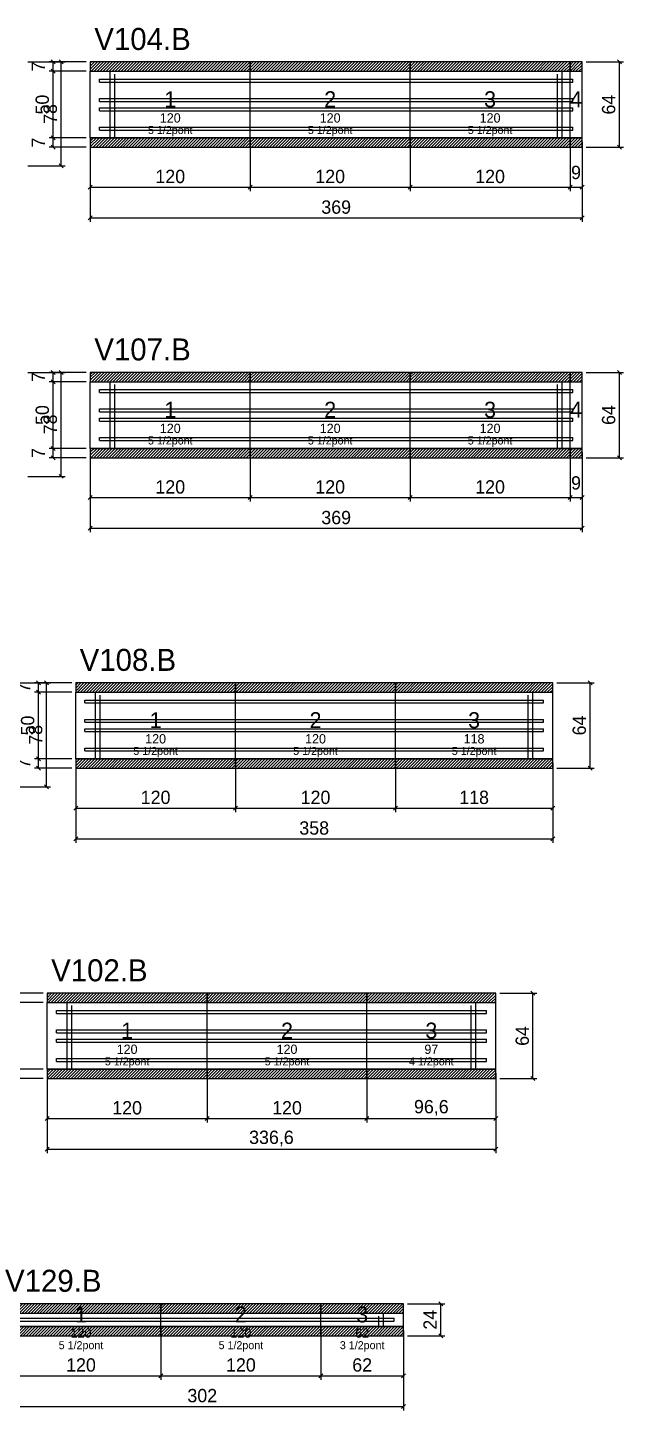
# Model space of a CAD drawing. Extents: x -72 to 3070, y -7480 to 1250.
# Drawn here: x 565 to 1012, y -6445 to -5407 of the extents above; entities that cross this region are included whole.
import ezdxf
from ezdxf.enums import TextEntityAlignment as Align

# ---------------------------------------------------------------- set-up
doc = ezdxf.new("R2010")
doc.units = 0
for name, color, linetype in [('5', 5, 'Continuous'), ('COTA', 241, 'Continuous'), ('NOMENCLATURA', 7, 'Continuous'), ('Painéis', 200, 'Continuous'), ('SARR_2.2x5', 40, 'Continuous'), ('SARR_2.2x7', 40, 'Continuous'), ('SARR_3.5x7', 81, 'Continuous'), ('SCO-___-LAJ', 224, 'Continuous'), ('texto', 7, 'Continuous')]:
    doc.layers.add(name, color=color, linetype=linetype)
doc.dimstyles.new('PAINEL', dxfattribs={"dimtxt": 10, "dimasz": 3, "dimexe": 3, "dimexo": 3, "dimgap": 3, "dimtad": 1, "dimblk": 'OBLIQUE', "dimblk1": 'OBLIQUE', "dimcen": 2.5, "dimclrd": 4, "dimclre": 4, "dimclrt": 240, "dimazin": 3, "dimtfac": 1, "dimtmove": 0, "dimatfit": 3})

# ---------------------------------------------------------------- blocks, each defined once
blk = doc.blocks.new('_OBLIQUE')
at = {"color": 0, "linetype": 'BYBLOCK'}
blk.add_line((-0.5, -0.5), (0.5, 0.5), dxfattribs=at)

msp = doc.modelspace()

# ---------------------------------------------------------------- hatches: boundary and pattern name
at = {"layer": 'COTA'}
h = msp.add_hatch(dxfattribs=at)
h.set_pattern_fill('ANSI31', scale=0.5)
h.paths.add_polyline_path([(612, -5440), (732, -5440), (732, -5433), (612, -5433)])
h = msp.add_hatch(dxfattribs=at)
h.set_pattern_fill('ANSI31', scale=0.5)
h.paths.add_polyline_path([(732, -5440), (852, -5440), (852, -5433), (732, -5433)])
h = msp.add_hatch(dxfattribs=at)
h.set_pattern_fill('ANSI31', scale=0.5)
h.paths.add_polyline_path([(852, -5440), (972, -5440), (972, -5433), (852, -5433)])
h = msp.add_hatch(dxfattribs=at)
h.set_pattern_fill('ANSI31', scale=0.5)
h.paths.add_polyline_path([(972, -5440), (981, -5440), (981, -5433), (972, -5433)])
h = msp.add_hatch(dxfattribs=at)
h.set_pattern_fill('ANSI31', scale=0.5)
h.paths.add_polyline_path([(612, -5497), (732, -5497), (732, -5490), (612, -5490)])
h = msp.add_hatch(dxfattribs=at)
h.set_pattern_fill('ANSI31', scale=0.5)
h.paths.add_polyline_path([(732, -5497), (852, -5497), (852, -5490), (732, -5490)])
h = msp.add_hatch(dxfattribs=at)
h.set_pattern_fill('ANSI31', scale=0.5)
h.paths.add_polyline_path([(852, -5497), (972, -5497), (972, -5490), (852, -5490)])
h = msp.add_hatch(dxfattribs=at)
h.set_pattern_fill('ANSI31', scale=0.5)
h.paths.add_polyline_path([(972, -5497), (981, -5497), (981, -5490), (972, -5490)])
h = msp.add_hatch(dxfattribs=at)
h.set_pattern_fill('ANSI31', scale=0.5)
h.paths.add_polyline_path([(612, -5673), (732, -5673), (732, -5666), (612, -5666)])
h = msp.add_hatch(dxfattribs=at)
h.set_pattern_fill('ANSI31', scale=0.5)
h.paths.add_polyline_path([(732, -5673), (852, -5673), (852, -5666), (732, -5666)])
h = msp.add_hatch(dxfattribs=at)
h.set_pattern_fill('ANSI31', scale=0.5)
h.paths.add_polyline_path([(852, -5673), (972, -5673), (972, -5666), (852, -5666)])
h = msp.add_hatch(dxfattribs=at)
h.set_pattern_fill('ANSI31', scale=0.5)
h.paths.add_polyline_path([(972, -5673), (981, -5673), (981, -5666), (972, -5666)])
h = msp.add_hatch(dxfattribs=at)
h.set_pattern_fill('ANSI31', scale=0.5)
h.paths.add_polyline_path([(612, -5730), (732, -5730), (732, -5723), (612, -5723)])
h = msp.add_hatch(dxfattribs=at)
h.set_pattern_fill('ANSI31', scale=0.5)
h.paths.add_polyline_path([(732, -5730), (852, -5730), (852, -5723), (732, -5723)])
h = msp.add_hatch(dxfattribs=at)
h.set_pattern_fill('ANSI31', scale=0.5)
h.paths.add_polyline_path([(852, -5730), (972, -5730), (972, -5723), (852, -5723)])
h = msp.add_hatch(dxfattribs=at)
h.set_pattern_fill('ANSI31', scale=0.5)
h.paths.add_polyline_path([(972, -5730), (981, -5730), (981, -5723), (972, -5723)])
h = msp.add_hatch(dxfattribs=at)
h.set_pattern_fill('ANSI31', scale=0.5)
h.paths.add_polyline_path([(601, -5906), (721, -5906), (721, -5899), (601, -5899)])
h = msp.add_hatch(dxfattribs=at)
h.set_pattern_fill('ANSI31', scale=0.5)
h.paths.add_polyline_path([(721, -5906), (841, -5906), (841, -5899), (721, -5899)])
h = msp.add_hatch(dxfattribs=at)
h.set_pattern_fill('ANSI31', scale=0.5)
h.paths.add_polyline_path([(841, -5906), (959, -5906), (959, -5899), (841, -5899)])
h = msp.add_hatch(dxfattribs=at)
h.set_pattern_fill('ANSI31', scale=0.5)
h.paths.add_polyline_path([(601, -5963), (721, -5963), (721, -5956), (601, -5956)])
h = msp.add_hatch(dxfattribs=at)
h.set_pattern_fill('ANSI31', scale=0.5)
h.paths.add_polyline_path([(721, -5963), (841, -5963), (841, -5956), (721, -5956)])
h = msp.add_hatch(dxfattribs=at)
h.set_pattern_fill('ANSI31', scale=0.5)
h.paths.add_polyline_path([(841, -5963), (959, -5963), (959, -5956), (841, -5956)])
h = msp.add_hatch(dxfattribs=at)
h.set_pattern_fill('ANSI31', scale=0.5)
h.paths.add_polyline_path([(579.6, -6139), (699.6, -6139), (699.6, -6132), (579.6, -6132)])
h = msp.add_hatch(dxfattribs=at)
h.set_pattern_fill('ANSI31', scale=0.5)
h.paths.add_polyline_path([(699.6, -6139), (819.6, -6139), (819.6, -6132), (699.6, -6132)])
h = msp.add_hatch(dxfattribs=at)
h.set_pattern_fill('ANSI31', scale=0.5)
h.paths.add_polyline_path([(819.6, -6139), (916.2, -6139), (916.2, -6132), (819.6, -6132)])
h = msp.add_hatch(dxfattribs=at)
h.set_pattern_fill('ANSI31', scale=0.5)
h.paths.add_polyline_path([(579.6, -6196), (699.6, -6196), (699.6, -6189), (579.6, -6189)])
h = msp.add_hatch(dxfattribs=at)
h.set_pattern_fill('ANSI31', scale=0.5)
h.paths.add_polyline_path([(699.6, -6196), (819.6, -6196), (819.6, -6189), (699.6, -6189)])
h = msp.add_hatch(dxfattribs=at)
h.set_pattern_fill('ANSI31', scale=0.5)
h.paths.add_polyline_path([(819.6, -6196), (916.2, -6196), (916.2, -6189), (819.6, -6189)])
h = msp.add_hatch(dxfattribs=at)
h.set_pattern_fill('ANSI31', scale=0.5)
h.paths.add_polyline_path([(545, -6372), (665, -6372), (665, -6365), (545, -6365)])
h = msp.add_hatch(dxfattribs=at)
h.set_pattern_fill('ANSI31', scale=0.5)
h.paths.add_polyline_path([(665, -6372), (785, -6372), (785, -6365), (665, -6365)])
h = msp.add_hatch(dxfattribs=at)
h.set_pattern_fill('ANSI31', scale=0.5)
h.paths.add_polyline_path([(785, -6372), (847, -6372), (847, -6365), (785, -6365)])
h = msp.add_hatch(dxfattribs=at)
h.set_pattern_fill('ANSI31', scale=0.5)
h.paths.add_polyline_path([(545, -6389), (665, -6389), (665, -6382), (545, -6382)])
h = msp.add_hatch(dxfattribs=at)
h.set_pattern_fill('ANSI31', scale=0.5)
h.paths.add_polyline_path([(665, -6389), (785, -6389), (785, -6382), (665, -6382)])
h = msp.add_hatch(dxfattribs=at)
h.set_pattern_fill('ANSI31', scale=0.5)
h.paths.add_polyline_path([(785, -6389), (847, -6389), (847, -6382), (785, -6382)])

# ---------------------------------------------------------------- linework, layer by layer
at = {"layer": 'Painéis'}
for p, q in [((612, -5440), (732, -5440)), ((612, -5490), (612, -5440)), ((732, -5490), (732, -5440)), ((732, -5490), (732, -5440)), ((732, -5440), (852, -5440)), ((732, -5490), (732, -5440)), ((852, -5490), (852, -5440)), ((852, -5490), (852, -5440)), ((852, -5440), (972, -5440)), ((852, -5490), (852, -5440)), ((972, -5490), (972, -5440)), ((972, -5490), (972, -5440)), ((972, -5440), (981, -5440)), ((972, -5490), (972, -5440)), ((981, -5490), (981, -5440)), ((612, -5490), (732, -5490)), ((732, -5490), (852, -5490)), ((852, -5490), (972, -5490)), ((972, -5490), (981, -5490)), ((612, -5673), (732, -5673)), ((612, -5723), (612, -5673)), ((732, -5723), (732, -5673)), ((732, -5723), (732, -5673)), ((732, -5673), (852, -5673)), ((732, -5723), (732, -5673)), ((852, -5723), (852, -5673)), ((852, -5723), (852, -5673)), ((852, -5673), (972, -5673)), ((852, -5723), (852, -5673)), ((972, -5723), (972, -5673)), ((972, -5723), (972, -5673)), ((972, -5673), (981, -5673)), ((972, -5723), (972, -5673)), ((981, -5723), (981, -5673)), ((612, -5723), (732, -5723)), ((732, -5723), (852, -5723)), ((852, -5723), (972, -5723)), ((972, -5723), (981, -5723)), ((601, -5906), (721, -5906)), ((601, -5956), (601, -5906)), ((721, -5956), (721, -5906)), ((721, -5956), (721, -5906)), ((721, -5906), (841, -5906)), ((721, -5956), (721, -5906)), ((841, -5956), (841, -5906)), ((841, -5956), (841, -5906)), ((841, -5906), (959, -5906)), ((841, -5956), (841, -5906)), ((959, -5956), (959, -5906)), ((601, -5956), (721, -5956)), ((721, -5956), (841, -5956)), ((841, -5956), (959, -5956)), ((579.6, -6139), (699.6, -6139)), ((579.6, -6189), (579.6, -6139)), ((699.6, -6189), (699.6, -6139)), ((699.6, -6189), (699.6, -6139)), ((699.6, -6139), (819.6, -6139)), ((699.6, -6189), (699.6, -6139)), ((819.6, -6189), (819.6, -6139)), ((819.6, -6189), (819.6, -6139)), ((819.6, -6139), (916.2, -6139)), ((819.6, -6189), (819.6, -6139)), ((916.2, -6189), (916.2, -6139)), ((579.6, -6189), (699.6, -6189)), ((699.6, -6189), (819.6, -6189)), ((819.6, -6189), (916.2, -6189)), ((545, -6372), (665, -6372)), ((545, -6382), (665, -6382)), ((665, -6382), (665, -6372)), ((665, -6382), (665, -6372)), ((665, -6372), (785, -6372)), ((665, -6382), (665, -6372)), ((665, -6382), (785, -6382)), ((785, -6382), (785, -6372)), ((785, -6382), (785, -6372)), ((785, -6372), (847, -6372)), ((785, -6382), (785, -6372)), ((785, -6382), (847, -6382)), ((847, -6382), (847, -6372))]:
    msp.add_line(p, q, dxfattribs=at)
at = {"layer": 'SARR_2.2x5'}
for p, q in [((552, -6375.9), (665, -6375.9)), ((552, -6378.1), (665, -6378.1)), ((665, -6378.1), (665, -6375.9)), ((665, -6375.9), (785, -6375.9)), ((665, -6378.1), (665, -6375.9)), ((665, -6378.1), (785, -6378.1)), ((785, -6378.1), (785, -6375.9)), ((785, -6375.9), (840, -6375.9)), ((785, -6378.1), (785, -6375.9)), ((785, -6378.1), (840, -6378.1)), ((840, -6378.1), (840, -6375.9))]:
    msp.add_line(p, q, dxfattribs=at)
at = {"layer": 'SARR_2.2x7'}
for p, q in [((619, -5445.9), (732, -5445.9)), ((619, -5448.1), (619, -5445.9)), ((619, -5448.1), (732, -5448.1)), ((732, -5448.1), (732, -5445.9)), ((732, -5445.9), (852, -5445.9)), ((732, -5448.1), (732, -5445.9)), ((732, -5448.1), (852, -5448.1)), ((852, -5448.1), (852, -5445.9)), ((852, -5445.9), (972, -5445.9)), ((852, -5448.1), (852, -5445.9)), ((852, -5448.1), (972, -5448.1)), ((972, -5448.1), (972, -5445.9)), ((972, -5445.9), (974, -5445.9)), ((972, -5448.1), (972, -5445.9)), ((972, -5448.1), (974, -5448.1)), ((974, -5448.1), (974, -5445.9)), ((619, -5460.4), (732, -5460.4)), ((619, -5462.6), (619, -5460.4)), ((619, -5462.6), (732, -5462.6)), ((619, -5467.4), (732, -5467.4)), ((619, -5469.6), (619, -5467.4)), ((732, -5462.6), (732, -5460.4)), ((732, -5460.4), (852, -5460.4)), ((732, -5462.6), (732, -5460.4)), ((732, -5462.6), (852, -5462.6)), ((732, -5469.6), (732, -5467.4)), ((732, -5467.4), (852, -5467.4)), ((732, -5469.6), (732, -5467.4)), ((852, -5462.6), (852, -5460.4)), ((852, -5460.4), (972, -5460.4)), ((852, -5462.6), (852, -5460.4)), ((852, -5462.6), (972, -5462.6)), ((852, -5469.6), (852, -5467.4)), ((852, -5467.4), (972, -5467.4)), ((852, -5469.6), (852, -5467.4)), ((972, -5462.6), (972, -5460.4)), ((972, -5460.4), (974, -5460.4)), ((972, -5462.6), (972, -5460.4)), ((972, -5462.6), (974, -5462.6)), ((972, -5469.6), (972, -5467.4)), ((972, -5467.4), (974, -5467.4)), ((972, -5469.6), (972, -5467.4)), ((974, -5462.6), (974, -5460.4)), ((974, -5469.6), (974, -5467.4)), ((619, -5469.6), (732, -5469.6)), ((732, -5469.6), (852, -5469.6)), ((852, -5469.6), (972, -5469.6)), ((972, -5469.6), (974, -5469.6)), ((619, -5481.9), (732, -5481.9)), ((619, -5484.1), (619, -5481.9)), ((619, -5484.1), (732, -5484.1)), ((732, -5484.1), (732, -5481.9)), ((732, -5481.9), (852, -5481.9)), ((732, -5484.1), (732, -5481.9)), ((732, -5484.1), (852, -5484.1)), ((852, -5484.1), (852, -5481.9)), ((852, -5481.9), (972, -5481.9)), ((852, -5484.1), (852, -5481.9)), ((852, -5484.1), (972, -5484.1)), ((972, -5484.1), (972, -5481.9)), ((972, -5481.9), (974, -5481.9)), ((972, -5484.1), (972, -5481.9)), ((972, -5484.1), (974, -5484.1)), ((974, -5484.1), (974, -5481.9)), ((619, -5678.9), (732, -5678.9)), ((619, -5681.1), (619, -5678.9)), ((619, -5681.1), (732, -5681.1)), ((732, -5681.1), (732, -5678.9)), ((732, -5678.9), (852, -5678.9)), ((732, -5681.1), (732, -5678.9)), ((732, -5681.1), (852, -5681.1)), ((852, -5681.1), (852, -5678.9)), ((852, -5678.9), (972, -5678.9)), ((852, -5681.1), (852, -5678.9)), ((852, -5681.1), (972, -5681.1)), ((972, -5681.1), (972, -5678.9)), ((972, -5678.9), (974, -5678.9)), ((972, -5681.1), (972, -5678.9)), ((972, -5681.1), (974, -5681.1)), ((974, -5681.1), (974, -5678.9)), ((619, -5693.4), (732, -5693.4)), ((619, -5695.6), (619, -5693.4)), ((619, -5695.6), (732, -5695.6)), ((732, -5695.6), (732, -5693.4)), ((732, -5693.4), (852, -5693.4)), ((732, -5695.6), (732, -5693.4)), ((732, -5695.6), (852, -5695.6)), ((852, -5695.6), (852, -5693.4)), ((852, -5693.4), (972, -5693.4)), ((852, -5695.6), (852, -5693.4)), ((852, -5695.6), (972, -5695.6)), ((972, -5695.6), (972, -5693.4)), ((972, -5693.4), (974, -5693.4)), ((972, -5695.6), (972, -5693.4)), ((972, -5695.6), (974, -5695.6)), ((974, -5695.6), (974, -5693.4)), ((619, -5700.4), (732, -5700.4)), ((619, -5702.6), (619, -5700.4)), ((619, -5702.6), (732, -5702.6)), ((732, -5702.6), (732, -5700.4)), ((732, -5700.4), (852, -5700.4)), ((732, -5702.6), (732, -5700.4)), ((732, -5702.6), (852, -5702.6)), ((852, -5702.6), (852, -5700.4)), ((852, -5700.4), (972, -5700.4)), ((852, -5702.6), (852, -5700.4)), ((852, -5702.6), (972, -5702.6)), ((972, -5702.6), (972, -5700.4)), ((972, -5700.4), (974, -5700.4)), ((972, -5702.6), (972, -5700.4)), ((972, -5702.6), (974, -5702.6)), ((974, -5702.6), (974, -5700.4)), ((619, -5714.9), (732, -5714.9)), ((619, -5717.1), (619, -5714.9)), ((619, -5717.1), (732, -5717.1)), ((732, -5717.1), (732, -5714.9)), ((732, -5714.9), (852, -5714.9)), ((732, -5717.1), (732, -5714.9)), ((732, -5717.1), (852, -5717.1)), ((852, -5717.1), (852, -5714.9)), ((852, -5714.9), (972, -5714.9)), ((852, -5717.1), (852, -5714.9)), ((852, -5717.1), (972, -5717.1)), ((972, -5717.1), (972, -5714.9)), ((972, -5714.9), (974, -5714.9)), ((972, -5717.1), (972, -5714.9)), ((972, -5717.1), (974, -5717.1)), ((974, -5717.1), (974, -5714.9)), ((608, -5911.9), (721, -5911.9)), ((608, -5914.1), (608, -5911.9)), ((608, -5914.1), (721, -5914.1)), ((721, -5914.1), (721, -5911.9)), ((721, -5911.9), (841, -5911.9)), ((721, -5914.1), (721, -5911.9)), ((721, -5914.1), (841, -5914.1)), ((841, -5914.1), (841, -5911.9)), ((841, -5911.9), (952, -5911.9)), ((841, -5914.1), (841, -5911.9)), ((841, -5914.1), (952, -5914.1)), ((952, -5914.1), (952, -5911.9)), ((608, -5926.4), (721, -5926.4)), ((608, -5928.6), (608, -5926.4)), ((608, -5928.6), (721, -5928.6)), ((608, -5933.4), (721, -5933.4)), ((608, -5935.6), (608, -5933.4)), ((608, -5935.6), (721, -5935.6)), ((721, -5928.6), (721, -5926.4)), ((721, -5926.4), (841, -5926.4)), ((721, -5928.6), (721, -5926.4)), ((721, -5928.6), (841, -5928.6)), ((721, -5935.6), (721, -5933.4)), ((721, -5933.4), (841, -5933.4)), ((721, -5935.6), (721, -5933.4)), ((721, -5935.6), (841, -5935.6)), ((841, -5928.6), (841, -5926.4)), ((841, -5926.4), (952, -5926.4)), ((841, -5928.6), (841, -5926.4)), ((841, -5928.6), (952, -5928.6)), ((841, -5935.6), (841, -5933.4)), ((841, -5933.4), (952, -5933.4)), ((841, -5935.6), (841, -5933.4)), ((841, -5935.6), (952, -5935.6)), ((952, -5928.6), (952, -5926.4)), ((952, -5935.6), (952, -5933.4)), ((608, -5947.9), (721, -5947.9)), ((608, -5950.1), (608, -5947.9)), ((608, -5950.1), (721, -5950.1)), ((721, -5950.1), (721, -5947.9)), ((721, -5947.9), (841, -5947.9)), ((721, -5950.1), (721, -5947.9)), ((721, -5950.1), (841, -5950.1)), ((841, -5950.1), (841, -5947.9)), ((841, -5947.9), (952, -5947.9)), ((841, -5950.1), (841, -5947.9)), ((841, -5950.1), (952, -5950.1)), ((952, -5950.1), (952, -5947.9)), ((586.6, -6144.9), (699.6, -6144.9)), ((586.6, -6147.1), (586.6, -6144.9)), ((586.6, -6147.1), (699.6, -6147.1)), ((699.6, -6147.1), (699.6, -6144.9)), ((699.6, -6144.9), (819.6, -6144.9)), ((699.6, -6147.1), (699.6, -6144.9)), ((699.6, -6147.1), (819.6, -6147.1)), ((819.6, -6147.1), (819.6, -6144.9)), ((819.6, -6144.9), (909.2, -6144.9)), ((819.6, -6147.1), (819.6, -6144.9)), ((819.6, -6147.1), (909.2, -6147.1)), ((909.2, -6147.1), (909.2, -6144.9)), ((586.6, -6159.4), (699.6, -6159.4)), ((586.6, -6161.6), (586.6, -6159.4)), ((586.6, -6161.6), (699.6, -6161.6)), ((699.6, -6161.6), (699.6, -6159.4)), ((699.6, -6159.4), (819.6, -6159.4)), ((699.6, -6161.6), (699.6, -6159.4)), ((699.6, -6161.6), (819.6, -6161.6)), ((819.6, -6161.6), (819.6, -6159.4)), ((819.6, -6159.4), (909.2, -6159.4)), ((819.6, -6161.6), (819.6, -6159.4)), ((819.6, -6161.6), (909.2, -6161.6)), ((909.2, -6161.6), (909.2, -6159.4)), ((586.6, -6166.4), (699.6, -6166.4)), ((586.6, -6168.6), (586.6, -6166.4)), ((586.6, -6168.6), (699.6, -6168.6)), ((699.6, -6168.6), (699.6, -6166.4)), ((699.6, -6166.4), (819.6, -6166.4)), ((699.6, -6168.6), (699.6, -6166.4)), ((699.6, -6168.6), (819.6, -6168.6)), ((819.6, -6168.6), (819.6, -6166.4)), ((819.6, -6166.4), (909.2, -6166.4)), ((819.6, -6168.6), (819.6, -6166.4)), ((819.6, -6168.6), (909.2, -6168.6)), ((909.2, -6168.6), (909.2, -6166.4)), ((586.6, -6180.9), (699.6, -6180.9)), ((586.6, -6183.1), (586.6, -6180.9)), ((586.6, -6183.1), (699.6, -6183.1)), ((699.6, -6183.1), (699.6, -6180.9)), ((699.6, -6180.9), (819.6, -6180.9)), ((699.6, -6183.1), (699.6, -6180.9)), ((699.6, -6183.1), (819.6, -6183.1)), ((819.6, -6183.1), (819.6, -6180.9)), ((819.6, -6180.9), (909.2, -6180.9)), ((819.6, -6183.1), (819.6, -6180.9)), ((819.6, -6183.1), (909.2, -6183.1)), ((909.2, -6183.1), (909.2, -6180.9))]:
    msp.add_line(p, q, dxfattribs=at)
at = {"layer": 'SARR_3.5x7'}
for p, q in [((627, -5490), (627, -5440)), ((630.5, -5490), (630.5, -5442.2)), ((962.5, -5490), (962.5, -5442.2)), ((966, -5490), (966, -5440)), ((627, -5490), (630.5, -5490)), ((962.5, -5490), (966, -5490)), ((627, -5723), (627, -5673)), ((630.5, -5723), (630.5, -5675.2)), ((962.5, -5723), (962.5, -5675.2)), ((966, -5723), (966, -5673)), ((627, -5723), (630.5, -5723)), ((962.5, -5723), (966, -5723)), ((616, -5956), (616, -5906)), ((619.5, -5956), (619.5, -5908.2)), ((940.5, -5956), (940.5, -5908.2)), ((944, -5956), (944, -5906)), ((616, -5956), (619.5, -5956)), ((940.5, -5956), (944, -5956)), ((594.6, -6189), (594.6, -6139)), ((598.1, -6189), (598.1, -6141.2)), ((897.7, -6189), (897.7, -6141.2)), ((901.2, -6189), (901.2, -6139)), ((594.6, -6189), (598.1, -6189)), ((897.7, -6189), (901.2, -6189)), ((828.5, -6382), (828.5, -6374.2)), ((828.5, -6382), (832, -6382)), ((832, -6382), (832, -6372))]:
    msp.add_line(p, q, dxfattribs=at)
at = {"layer": 'SCO-___-LAJ'}
for points in [[(612, -5440), (732, -5440), (732, -5433), (612, -5433)], [(732, -5440), (852, -5440), (852, -5433), (732, -5433)], [(852, -5440), (972, -5440), (972, -5433), (852, -5433)], [(972, -5440), (981, -5440), (981, -5433), (972, -5433)], [(612, -5497), (732, -5497), (732, -5490), (612, -5490)], [(732, -5497), (852, -5497), (852, -5490), (732, -5490)], [(852, -5497), (972, -5497), (972, -5490), (852, -5490)], [(972, -5497), (981, -5497), (981, -5490), (972, -5490)], [(612, -5673), (732, -5673), (732, -5666), (612, -5666)], [(732, -5673), (852, -5673), (852, -5666), (732, -5666)], [(852, -5673), (972, -5673), (972, -5666), (852, -5666)], [(972, -5673), (981, -5673), (981, -5666), (972, -5666)], [(612, -5730), (732, -5730), (732, -5723), (612, -5723)], [(732, -5730), (852, -5730), (852, -5723), (732, -5723)], [(852, -5730), (972, -5730), (972, -5723), (852, -5723)], [(972, -5730), (981, -5730), (981, -5723), (972, -5723)], [(601, -5906), (721, -5906), (721, -5899), (601, -5899)], [(721, -5906), (841, -5906), (841, -5899), (721, -5899)], [(841, -5906), (959, -5906), (959, -5899), (841, -5899)], [(601, -5963), (721, -5963), (721, -5956), (601, -5956)], [(721, -5963), (841, -5963), (841, -5956), (721, -5956)], [(841, -5963), (959, -5963), (959, -5956), (841, -5956)], [(579.6, -6139), (699.6, -6139), (699.6, -6132), (579.6, -6132)], [(699.6, -6139), (819.6, -6139), (819.6, -6132), (699.6, -6132)], [(819.6, -6139), (916.2, -6139), (916.2, -6132), (819.6, -6132)], [(579.6, -6196), (699.6, -6196), (699.6, -6189), (579.6, -6189)], [(699.6, -6196), (819.6, -6196), (819.6, -6189), (699.6, -6189)], [(819.6, -6196), (916.2, -6196), (916.2, -6189), (819.6, -6189)], [(545, -6372), (665, -6372), (665, -6365), (545, -6365)], [(665, -6372), (785, -6372), (785, -6365), (665, -6365)], [(785, -6372), (847, -6372), (847, -6365), (785, -6365)], [(545, -6389), (665, -6389), (665, -6382), (545, -6382)], [(665, -6389), (785, -6389), (785, -6382), (665, -6382)], [(785, -6389), (847, -6389), (847, -6382), (785, -6382)]]:
    msp.add_lwpolyline(points, close=True, dxfattribs=at)

# ---------------------------------------------------------------- texts
at = {"layer": '5'}
for s, height, p in [('1', 12, (672, -5461)), ('2', 12, (792, -5461)), ('3', 12, (912, -5461)), ('4', 12, (976.5, -5461)), ('120', 7, (672, -5475)), ('120', 7, (792, -5475)), ('120', 7, (912, -5475)), ('1', 12, (672, -5694)), ('2', 12, (792, -5694)), ('3', 12, (912, -5694)), ('4', 12, (976.5, -5694)), ('120', 7, (672, -5708)), ('120', 7, (792, -5708)), ('120', 7, (912, -5708)), ('1', 12, (661, -5927)), ('2', 12, (781, -5927)), ('3', 12, (900, -5927)), ('120', 7, (661, -5941)), ('120', 7, (781, -5941)), ('118', 7, (900, -5941)), ('2', 12, (759.6, -6160)), ('3', 12, (867.9, -6160)), ('1', 12, (639.6, -6160)), ('120', 7, (639.6, -6174)), ('120', 7, (759.6, -6174)), ('97', 7, (867.9, -6174)), ('1', 12, (605, -6373)), ('2', 12, (725, -6373)), ('3', 12, (816, -6373)), ('120', 7, (605, -6387)), ('120', 7, (725, -6387)), ('62', 7, (816, -6387))]:
    msp.add_text(s, height=height, dxfattribs=at).set_placement(p, align=Align.MIDDLE_CENTER)
at = {"layer": 'NOMENCLATURA'}
for s, p in [('V104.B', (615, -5424)), ('V107.B', (615, -5657)), ('V108.B', (604, -5890)), ('V102.B', (582.6, -6123)), ('V129.B', (548, -6356))]:
    msp.add_text(s, height=16.5, dxfattribs=at).set_placement(p)
at = {"layer": 'texto', "char_height": 6, "attachment_point": 5}
for s, insert in [('5 1/2pont', (672, -5485)), ('5 1/2pont', (792, -5485)), ('5 1/2pont', (912, -5485)), ('5 1/2pont', (672, -5718)), ('5 1/2pont', (792, -5718)), ('5 1/2pont', (912, -5718)), ('5 1/2pont', (661, -5951)), ('5 1/2pont', (781, -5951)), ('5 1/2pont', (900, -5951)), ('5 1/2pont', (639.6, -6184)), ('5 1/2pont', (759.6, -6184)), ('4 1/2pont', (867.9, -6184)), ('5 1/2pont', (605, -6397)), ('5 1/2pont', (725, -6397)), ('3 1/2pont', (816, -6397))]:
    msp.add_mtext(s, dxfattribs=dict(at, insert=insert))

# ---------------------------------------------------------------- dimensions: what is measured, and where the dimension line sits
at = {"layer": 'COTA'}
for base, p1, p2 in [((590, -5511), (562, -5511), (562, -5433)), ((584, -5440), (612, -5440), (612, -5433)), ((1009, -5497), (981, -5497), (981, -5433)), ((584, -5490), (612, -5490), (612, -5440)), ((584, -5497), (612, -5497), (612, -5490)), ((590, -5744), (562, -5744), (562, -5666)), ((584, -5673), (612, -5673), (612, -5666)), ((1009, -5730), (981, -5730), (981, -5666)), ((584, -5723), (612, -5723), (612, -5673)), ((584, -5730), (612, -5730), (612, -5723)), ((579, -5977), (551, -5977), (551, -5899)), ((573, -5906), (601, -5906), (601, -5899)), ((573, -5956), (601, -5956), (601, -5906)), ((987, -5963), (959, -5963), (959, -5899)), ((573, -5963), (601, -5963), (601, -5956)), ((551.6, -6139), (579.6, -6139), (579.6, -6132)), ((944.2, -6196), (916.2, -6196), (916.2, -6132)), ((551.6, -6189), (579.6, -6189), (579.6, -6139)), ((551.6, -6196), (579.6, -6196), (579.6, -6189)), ((875, -6389), (847, -6389), (847, -6365))]:
    msp.add_linear_dim(base=base, p1=p1, p2=p2, angle=90, dimstyle='PAINEL', dxfattribs=at).render()
for base, p1, p2 in [((612, -5527), (612, -5490), (732, -5490)), ((612, -5550), (612, -5490), (981, -5490)), ((732, -5527), (732, -5490), (852, -5490)), ((852, -5527), (852, -5490), (972, -5490)), ((972, -5527), (972, -5490), (981, -5490)), ((612, -5760), (612, -5723), (732, -5723)), ((612, -5783), (612, -5723), (981, -5723)), ((732, -5760), (732, -5723), (852, -5723)), ((852, -5760), (852, -5723), (972, -5723)), ((972, -5760), (972, -5723), (981, -5723)), ((601, -5993), (601, -5956), (721, -5956)), ((601, -6016), (601, -5956), (959, -5956)), ((721, -5993), (721, -5956), (841, -5956)), ((841, -5993), (841, -5956), (959, -5956)), ((579.6, -6226), (579.6, -6189), (699.6, -6189)), ((579.6, -6249), (579.6, -6189), (916.2, -6189)), ((699.6, -6226), (699.6, -6189), (819.6, -6189)), ((819.6, -6226), (819.6, -6189), (916.2, -6189)), ((545, -6419), (545, -6382), (665, -6382)), ((545, -6442), (545, -6382), (847, -6382)), ((665, -6419), (665, -6382), (785, -6382)), ((785, -6419), (785, -6382), (847, -6382))]:
    msp.add_linear_dim(base=base, p1=p1, p2=p2, dimstyle='PAINEL', dxfattribs=at).render()

doc.saveas('drawing.dxf')
